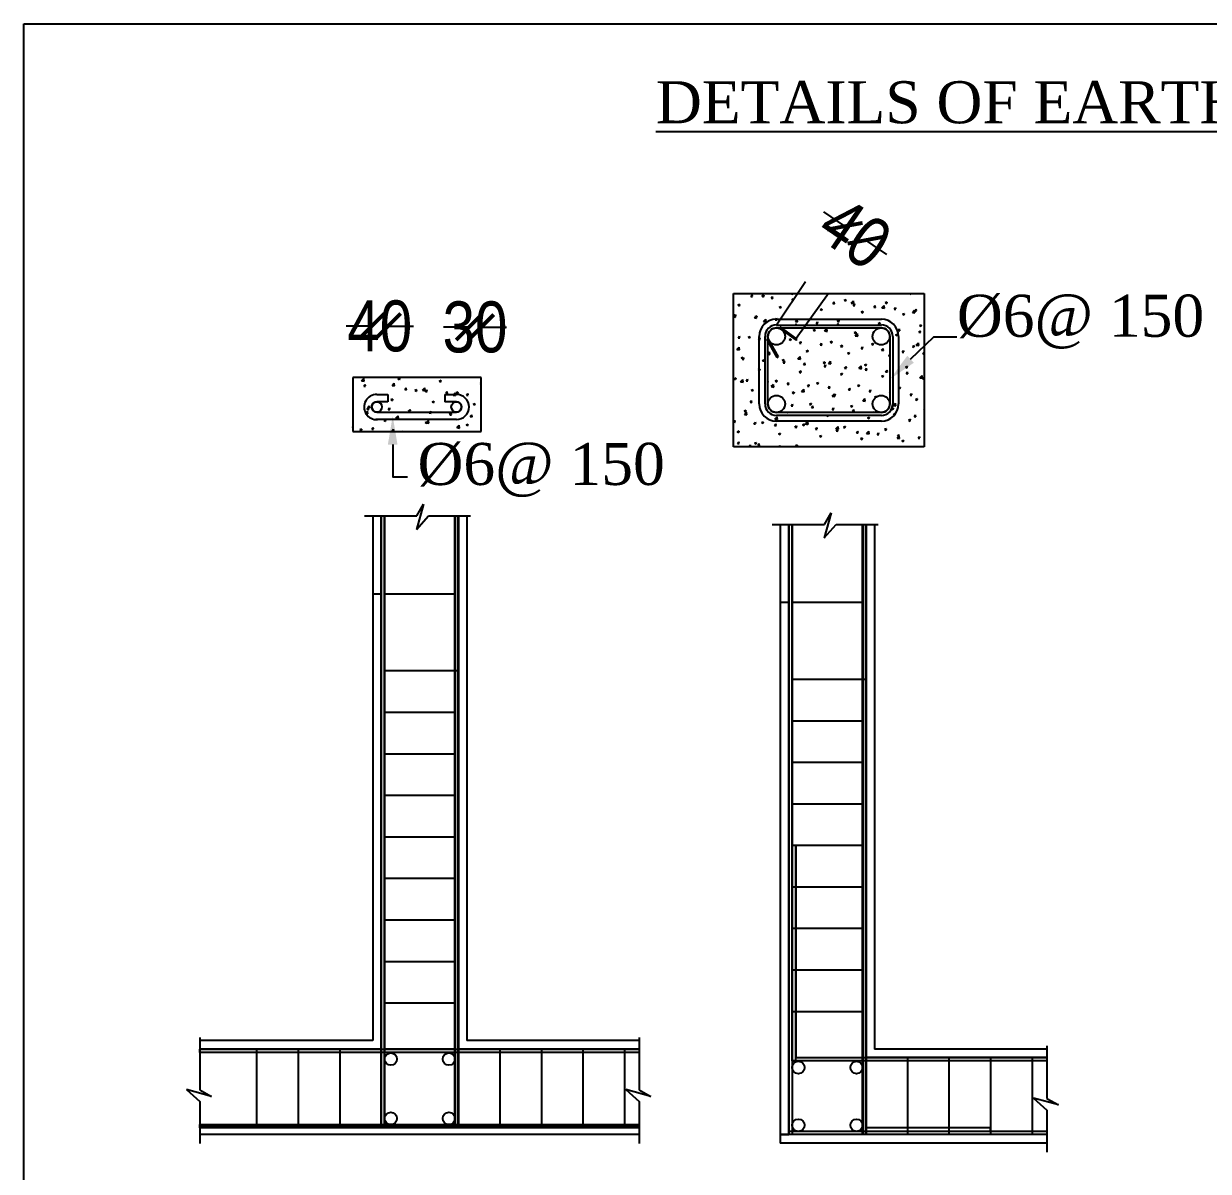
# Model space of a CAD drawing. Header units: metres. Extents: x 13.4 to 75.8, y 48.8 to 110.6.
# Drawn here: x 55.527 to 59.783, y 100.102 to 104.225 of the extents above; entities that cross this region are included whole.
import ezdxf

# ---------------------------------------------------------------- set-up
doc = ezdxf.new("R2010")
doc.units = ezdxf.units.M
doc.header["$MEASUREMENT"] = 0
doc.styles.add('ANAND', font='times.ttf')
doc.styles.add('style1', font='ARIALN.TTF', dxfattribs={"height": 6})

# ---------------------------------------------------------------- blocks, each defined once
blk = doc.blocks.new('_ArchTick')
at = {"color": 0, "linetype": 'ByBlock', "const_width": 0.15}
blk.add_lwpolyline([(-0.5, -0.5), (0.5, 0.5)], dxfattribs=at)

msp = doc.modelspace()

# ---------------------------------------------------------------- linework, layer by layer
at = {"color": 70}
for p, q in [((58.477, 103.4974), (58.4014, 103.5491)), ((58.5506, 103.4471), (58.6262, 103.3954)), ((56.7766, 103.1381), (56.6851, 103.1381)), ((56.8354, 103.1381), (56.927, 103.1381)), ((57.1267, 103.1345), (57.0352, 103.1345)), ((57.17, 103.1345), (57.2615, 103.1345))]:
    msp.add_line(p, q, dxfattribs=at)
at = {"linetype": 'Continuous'}
for p, q in [((58.3358, 103.2978), (58.2312, 103.1426)), ((58.0771, 103.2557), (58.7623, 103.2557)), ((58.0771, 102.705), (58.0771, 103.2557)), ((58.1386, 103.2452), (58.1435, 103.2511)), ((58.1447, 103.2447), (58.1435, 103.2511)), ((58.1792, 103.2478), (58.1864, 103.2506)), ((58.1844, 103.2444), (58.1865, 103.2506)), ((58.2809, 103.2554), (58.2812, 103.2557)), ((58.2809, 103.2554), (58.2901, 103.2539)), ((58.2901, 103.2539), (58.2899, 103.2557)), ((58.4177, 103.2557), (58.3023, 103.094)), ((58.7094, 103.2557), (58.7137, 103.2528)), ((58.7137, 103.2528), (58.7146, 103.2557)), ((58.7623, 103.2557), (58.7623, 102.705)), ((58.0929, 103.2147), (58.1001, 103.2174)), ((58.0929, 103.2147), (58.098, 103.2112)), ((58.0981, 103.2113), (58.1001, 103.2175)), ((58.1386, 103.2452), (58.1447, 103.2446)), ((58.1792, 103.2478), (58.1844, 103.2444)), ((58.2123, 103.2387), (58.2172, 103.2446)), ((58.2123, 103.2387), (58.2184, 103.2382)), ((58.2184, 103.2382), (58.2172, 103.2446)), ((58.2406, 103.2065), (58.2478, 103.2092)), ((58.2457, 103.203), (58.2478, 103.2092)), ((58.286, 103.2323), (58.2909, 103.2382)), ((58.286, 103.2323), (58.2913, 103.2318)), ((58.2919, 103.2327), (58.2909, 103.2382)), ((58.4333, 103.2194), (58.4383, 103.2253)), ((58.4333, 103.2194), (58.4395, 103.2189)), ((58.4395, 103.2189), (58.4383, 103.2253)), ((58.4746, 103.2314), (58.4818, 103.2341)), ((58.4746, 103.2314), (58.4797, 103.2279)), ((58.4797, 103.2279), (58.4818, 103.2341)), ((58.5002, 103.2213), (58.5082, 103.2297)), ((58.5002, 103.2213), (58.5094, 103.2199)), ((58.507, 103.2129), (58.512, 103.2188)), ((58.507, 103.2129), (58.5132, 103.2124)), ((58.5094, 103.2199), (58.5083, 103.2297)), ((58.5132, 103.2124), (58.512, 103.2189)), ((58.5807, 103.2065), (58.5857, 103.2124)), ((58.5869, 103.206), (58.5857, 103.2124)), ((58.6099, 103.2043), (58.6179, 103.2127)), ((58.619, 103.2029), (58.6179, 103.2127)), ((58.6222, 103.2231), (58.6294, 103.2259)), ((58.6222, 103.2231), (58.6273, 103.2197)), ((58.6274, 103.2197), (58.6294, 103.2259)), ((58.0771, 103.1742), (58.0832, 103.1806)), ((58.0771, 103.172), (58.0844, 103.1709)), ((58.0791, 103.1743), (58.0841, 103.1802)), ((58.0791, 103.1743), (58.0853, 103.1738)), ((58.0844, 103.1709), (58.0833, 103.1806)), ((58.0853, 103.1738), (58.0841, 103.1803)), ((58.1528, 103.1679), (58.1578, 103.1738)), ((58.1528, 103.1679), (58.159, 103.1674)), ((58.1543, 103.1733), (58.1614, 103.1761)), ((58.1543, 103.1733), (58.1594, 103.1699)), ((58.159, 103.1674), (58.1578, 103.1738)), ((58.1594, 103.1699), (58.1615, 103.1761)), ((58.2279, 103.1631), (58.2315, 103.1674)), ((58.2323, 103.1632), (58.2315, 103.1674)), ((58.2406, 103.2065), (58.2457, 103.203)), ((58.3882, 103.1982), (58.3954, 103.201)), ((58.3882, 103.1982), (58.3933, 103.1948)), ((58.3934, 103.1948), (58.3955, 103.201)), ((58.5359, 103.19), (58.5431, 103.1928)), ((58.5359, 103.19), (58.541, 103.1866)), ((58.541, 103.1866), (58.5431, 103.1928)), ((58.5807, 103.2065), (58.5869, 103.206)), ((58.6099, 103.2043), (58.619, 103.2029)), ((58.6544, 103.2), (58.6594, 103.2059)), ((58.6544, 103.2), (58.6606, 103.1995)), ((58.6606, 103.1995), (58.6594, 103.206)), ((58.6835, 103.1818), (58.6907, 103.1845)), ((58.6835, 103.1818), (58.6887, 103.1783)), ((58.6887, 103.1783), (58.6908, 103.1845)), ((58.7195, 103.1873), (58.7275, 103.1957)), ((58.7195, 103.1873), (58.7287, 103.1859)), ((58.7287, 103.1859), (58.7276, 103.1957)), ((58.7281, 103.1936), (58.7331, 103.1995)), ((58.7281, 103.1936), (58.7343, 103.1931)), ((58.7343, 103.1931), (58.7331, 103.1995)), ((58.1849, 103.1553), (58.1929, 103.1636)), ((58.1849, 103.1553), (58.194, 103.1539)), ((58.1941, 103.1539), (58.1929, 103.1636)), ((58.2265, 103.1614), (58.2279, 103.1631)), ((58.2265, 103.1614), (58.2327, 103.1609)), ((58.2312, 103.1632), (58.6081, 103.1632)), ((58.2312, 103.1426), (58.6081, 103.1426)), ((58.2312, 103.1324), (58.6081, 103.1324)), ((58.2327, 103.1609), (58.2323, 103.1632)), ((58.2398, 103.1324), (58.3018, 103.0881)), ((58.2428, 103.1366), (58.3048, 103.0923)), ((58.2987, 103.1426), (58.3025, 103.1466)), ((58.3002, 103.155), (58.3052, 103.1609)), ((58.3002, 103.155), (58.3064, 103.1545)), ((58.303, 103.1426), (58.3026, 103.1466)), ((58.3047, 103.1632), (58.307, 103.1616)), ((58.3064, 103.1545), (58.3052, 103.1609)), ((58.307, 103.1617), (58.3076, 103.1632)), ((58.3632, 103.1237), (58.3704, 103.1265)), ((58.3632, 103.1237), (58.3683, 103.1203)), ((58.3684, 103.1203), (58.3705, 103.1265)), ((58.3739, 103.1486), (58.3789, 103.1545)), ((58.3739, 103.1486), (58.38, 103.148)), ((58.3801, 103.148), (58.3789, 103.1545)), ((58.4042, 103.1213), (58.4122, 103.1296)), ((58.4134, 103.1199), (58.4122, 103.1296)), ((58.4481, 103.1426), (58.4526, 103.148)), ((58.4496, 103.1569), (58.4568, 103.1596)), ((58.4496, 103.1569), (58.4547, 103.1534)), ((58.4536, 103.1426), (58.4526, 103.148)), ((58.4547, 103.1534), (58.4568, 103.1596)), ((58.5958, 103.1301), (58.5976, 103.1324)), ((58.5972, 103.1486), (58.6044, 103.1514)), ((58.5972, 103.1486), (58.6023, 103.1452)), ((58.6006, 103.1316), (58.6005, 103.1324)), ((58.6024, 103.1452), (58.6044, 103.1514)), ((58.6687, 103.1228), (58.6736, 103.1287)), ((58.6687, 103.1228), (58.6748, 103.1222)), ((58.6749, 103.1222), (58.6737, 103.1287)), ((58.7449, 103.1404), (58.7521, 103.1432)), ((58.7449, 103.1404), (58.75, 103.137)), ((58.75, 103.137), (58.7521, 103.1432)), ((58.0934, 103.0971), (58.0983, 103.103)), ((58.0934, 103.0971), (58.0995, 103.0965)), ((58.0996, 103.0965), (58.0984, 103.103)), ((58.1293, 103.0988), (58.1364, 103.1016)), ((58.1293, 103.0988), (58.1344, 103.0954)), ((58.1344, 103.0954), (58.1365, 103.1016)), ((58.1671, 103.0906), (58.1695, 103.0935)), ((58.1671, 103.0906), (58.1695, 103.0904)), ((58.1695, 102.8591), (58.1695, 103.1016)), ((58.1695, 103.0935), (58.172, 103.0965)), ((58.1695, 103.0904), (58.1732, 103.0901)), ((58.1732, 103.0901), (58.1721, 103.0965)), ((58.1901, 102.8591), (58.1901, 103.1016)), ((58.1959, 103.0922), (58.233, 103.026)), ((58.2004, 102.8591), (58.2004, 103.1016)), ((58.2004, 103.0947), (58.2374, 103.0285)), ((58.2769, 103.0906), (58.2841, 103.0933)), ((58.2769, 103.0906), (58.282, 103.0871)), ((58.282, 103.0872), (58.2841, 103.0934)), ((58.3018, 103.0881), (58.3048, 103.0923)), ((58.3145, 103.0777), (58.3194, 103.0836)), ((58.3206, 103.0772), (58.3194, 103.0836)), ((58.4042, 103.1213), (58.4133, 103.1198)), ((58.4246, 103.0824), (58.4318, 103.0851)), ((58.4246, 103.0824), (58.4297, 103.0789)), ((58.4297, 103.0789), (58.4318, 103.0851)), ((58.5109, 103.1155), (58.5181, 103.1183)), ((58.5109, 103.1155), (58.516, 103.112)), ((58.5138, 103.1043), (58.5219, 103.1126)), ((58.5138, 103.1043), (58.523, 103.1028)), ((58.516, 103.1121), (58.5181, 103.1183)), ((58.523, 103.1028), (58.5219, 103.1126)), ((58.639, 103.1016), (58.639, 102.8591)), ((58.6492, 103.1016), (58.6492, 102.8591)), ((58.6585, 103.1073), (58.6657, 103.11)), ((58.6585, 103.1073), (58.6637, 103.1038)), ((58.6637, 103.1038), (58.6658, 103.11)), ((58.6698, 103.1016), (58.6698, 102.8591)), ((58.7424, 103.1163), (58.7473, 103.1222)), ((58.7424, 103.1163), (58.7485, 103.1158)), ((58.7485, 103.1158), (58.7474, 103.1222)), ((58.0889, 103.0552), (58.0969, 103.0635)), ((58.0889, 103.0552), (58.098, 103.0538)), ((58.098, 103.0538), (58.0969, 103.0635)), ((58.2004, 103.0401), (58.2065, 103.0465)), ((58.2004, 103.0379), (58.2077, 103.0368)), ((58.2077, 103.0368), (58.2065, 103.0465)), ((58.3145, 103.0777), (58.3206, 103.0772)), ((58.3382, 103.0492), (58.3454, 103.052)), ((58.3382, 103.0492), (58.3433, 103.0458)), ((58.3434, 103.0458), (58.3455, 103.052)), ((58.3882, 103.0713), (58.3931, 103.0772)), ((58.3882, 103.0713), (58.3943, 103.0707)), ((58.3943, 103.0707), (58.3931, 103.0772)), ((58.4619, 103.0648), (58.4668, 103.0707)), ((58.4619, 103.0648), (58.468, 103.0643)), ((58.468, 103.0643), (58.4668, 103.0707)), ((58.4859, 103.041), (58.4931, 103.0438)), ((58.4859, 103.041), (58.491, 103.0375)), ((58.491, 103.0376), (58.4931, 103.0438)), ((58.5355, 103.0584), (58.5405, 103.0643)), ((58.5355, 103.0584), (58.5417, 103.0578)), ((58.5417, 103.0579), (58.5405, 103.0643)), ((58.5722, 103.0741), (58.5794, 103.0769)), ((58.5722, 103.0741), (58.5773, 103.0707)), ((58.5774, 103.0707), (58.5794, 103.0769)), ((58.6092, 103.0519), (58.6142, 103.0578)), ((58.6092, 103.0519), (58.6154, 103.0514)), ((58.6154, 103.0514), (58.6142, 103.0578)), ((58.6829, 103.0455), (58.6879, 103.0514)), ((58.6829, 103.0455), (58.6891, 103.0449)), ((58.6891, 103.045), (58.6879, 103.0514)), ((58.7199, 103.0659), (58.7271, 103.0687)), ((58.7199, 103.0659), (58.725, 103.0625)), ((58.725, 103.0625), (58.7271, 103.0687)), ((58.7332, 103.0702), (58.7412, 103.0786)), ((58.7332, 103.0702), (58.7423, 103.0688)), ((58.7423, 103.0688), (58.7412, 103.0786)), ((58.7566, 103.039), (58.7616, 103.0449)), ((58.7566, 103.039), (58.7623, 103.0385)), ((58.7623, 103.0414), (58.7616, 103.0449)), ((58.1043, 103.0243), (58.1114, 103.0271)), ((58.1043, 103.0243), (58.1094, 103.0209)), ((58.1076, 103.0198), (58.1126, 103.0257)), ((58.1076, 103.0198), (58.1138, 103.0192)), ((58.1094, 103.0209), (58.1115, 103.0271)), ((58.1138, 103.0193), (58.1126, 103.0257)), ((58.1813, 103.0133), (58.1863, 103.0192)), ((58.1813, 103.0133), (58.1875, 103.0128)), ((58.1875, 103.0128), (58.1863, 103.0192)), ((58.233, 103.026), (58.2374, 103.0285)), ((58.2519, 103.0161), (58.2591, 103.0188)), ((58.2519, 103.0161), (58.257, 103.0126)), ((58.255, 103.0069), (58.26, 103.0128)), ((58.255, 103.0069), (58.2612, 103.0063)), ((58.257, 103.0126), (58.2591, 103.0189)), ((58.2612, 103.0064), (58.26, 103.0128)), ((58.3082, 103.0212), (58.3162, 103.0295)), ((58.3082, 103.0212), (58.3173, 103.0198)), ((58.3173, 103.0198), (58.3162, 103.0295)), ((58.3287, 103.0004), (58.3337, 103.0063)), ((58.3287, 103.0004), (58.3349, 102.9999)), ((58.3349, 102.9999), (58.3337, 103.0064)), ((58.3996, 103.0079), (58.4068, 103.0106)), ((58.3996, 103.0079), (58.4047, 103.0044)), ((58.4024, 102.994), (58.4074, 102.9999)), ((58.4047, 103.0044), (58.4068, 103.0106)), ((58.4086, 102.9935), (58.4074, 102.9999)), ((58.4178, 103.0042), (58.4258, 103.0125)), ((58.4178, 103.0042), (58.427, 103.0028)), ((58.427, 103.0028), (58.4259, 103.0125)), ((58.5275, 102.9872), (58.5355, 102.9955)), ((58.5366, 102.9858), (58.5355, 102.9955)), ((58.5472, 102.9996), (58.5544, 103.0024)), ((58.5472, 102.9996), (58.5523, 102.9962)), ((58.5524, 102.9962), (58.5544, 103.0024)), ((58.6335, 103.0328), (58.639, 103.0348)), ((58.6335, 103.0328), (58.6387, 103.0293)), ((58.6387, 103.0293), (58.639, 103.0302)), ((57.17, 102.9545), (56.7094, 102.9545)), ((56.7094, 102.9545), (56.7094, 102.7602)), ((56.7281, 102.9545), (56.7287, 102.9541)), ((56.7287, 102.9542), (56.7288, 102.9545)), ((57.17, 102.7602), (57.17, 102.9545)), ((58.0793, 102.9498), (58.0864, 102.9526)), ((58.0844, 102.9464), (58.0865, 102.9526)), ((58.1656, 102.9829), (58.1695, 102.9845)), ((58.1656, 102.9829), (58.1695, 102.9803)), ((58.1695, 102.9845), (58.1728, 102.9857)), ((58.1695, 102.9803), (58.1707, 102.9795)), ((58.1707, 102.9795), (58.1728, 102.9857)), ((58.3132, 102.9747), (58.3204, 102.9775)), ((58.3132, 102.9747), (58.3183, 102.9713)), ((58.3184, 102.9713), (58.3205, 102.9775)), ((58.4024, 102.994), (58.4086, 102.9934)), ((58.4609, 102.9665), (58.4681, 102.9692)), ((58.4609, 102.9665), (58.466, 102.963)), ((58.466, 102.9631), (58.4681, 102.9693)), ((58.4761, 102.9875), (58.4811, 102.9934)), ((58.4761, 102.9875), (58.4823, 102.987)), ((58.4823, 102.987), (58.4811, 102.9935)), ((58.5275, 102.9872), (58.5366, 102.9857)), ((58.5498, 102.9811), (58.5548, 102.987)), ((58.5498, 102.9811), (58.5559, 102.9806)), ((58.556, 102.9806), (58.5548, 102.987)), ((58.6085, 102.9583), (58.6157, 102.961)), ((58.6085, 102.9583), (58.6137, 102.9548)), ((58.6137, 102.9548), (58.6158, 102.961)), ((58.6235, 102.9746), (58.6285, 102.9805)), ((58.6235, 102.9746), (58.6296, 102.9741)), ((58.6297, 102.9741), (58.6285, 102.9806)), ((58.6371, 102.9702), (58.639, 102.9721)), ((58.6371, 102.9702), (58.639, 102.9699)), ((58.6949, 102.9914), (58.7021, 102.9942)), ((58.6949, 102.9914), (58.7, 102.9879)), ((58.6972, 102.9682), (58.7021, 102.9741)), ((58.6972, 102.9682), (58.7033, 102.9677)), ((58.7, 102.988), (58.7021, 102.9942)), ((58.7034, 102.9677), (58.7022, 102.9741)), ((58.7468, 102.9532), (58.7548, 102.9615)), ((58.7468, 102.9532), (58.7559, 102.9517)), ((58.7559, 102.9517), (58.7548, 102.9615)), ((58.7562, 102.95), (58.7623, 102.9524)), ((56.7405, 102.942), (56.7485, 102.9503)), ((56.7405, 102.942), (56.7496, 102.9406)), ((56.7496, 102.9406), (56.7485, 102.9504)), ((56.7487, 102.9233), (56.7537, 102.9292)), ((56.7487, 102.9233), (56.7549, 102.9228)), ((56.7549, 102.9228), (56.7537, 102.9292)), ((56.8501, 102.925), (56.8581, 102.9333)), ((56.8501, 102.925), (56.8593, 102.9236)), ((56.8593, 102.9236), (56.8582, 102.9333)), ((56.8712, 102.9494), (56.8784, 102.9521)), ((56.8712, 102.9494), (56.8763, 102.9459)), ((56.8764, 102.9459), (56.8785, 102.9521)), ((56.8961, 102.9104), (56.9011, 102.9163)), ((56.8961, 102.9104), (56.9023, 102.9099)), ((56.9023, 102.9099), (56.9011, 102.9163)), ((56.9326, 102.908), (56.9398, 102.9108)), ((56.9377, 102.9046), (56.9398, 102.9108)), ((56.9598, 102.908), (56.9678, 102.9163)), ((56.969, 102.9066), (56.9678, 102.9163)), ((56.9698, 102.904), (56.9748, 102.9099)), ((56.976, 102.9035), (56.9748, 102.9099)), ((57.0189, 102.9411), (57.0261, 102.9439)), ((57.0189, 102.9411), (57.024, 102.9377)), ((57.024, 102.9377), (57.0261, 102.9439)), ((57.1665, 102.9329), (57.17, 102.9342)), ((57.1665, 102.9329), (57.17, 102.9306)), ((58.0793, 102.9498), (58.0844, 102.9464)), ((58.1025, 102.9381), (58.1105, 102.9464)), ((58.1025, 102.9381), (58.1116, 102.9367)), ((58.1117, 102.9367), (58.1105, 102.9464)), ((58.1219, 102.9425), (58.1268, 102.9484)), ((58.1219, 102.9425), (58.128, 102.942)), ((58.1281, 102.942), (58.1269, 102.9484)), ((58.1406, 102.9084), (58.1478, 102.9112)), ((58.1457, 102.905), (58.1478, 102.9112)), ((58.2004, 102.9417), (58.2005, 102.9419)), ((58.2004, 102.9356), (58.2017, 102.9355)), ((58.2018, 102.9355), (58.2006, 102.942)), ((58.2121, 102.9211), (58.2201, 102.9294)), ((58.2121, 102.9211), (58.2213, 102.9197)), ((58.2213, 102.9197), (58.2202, 102.9294)), ((58.2269, 102.9416), (58.2341, 102.9443)), ((58.2269, 102.9416), (58.232, 102.9381)), ((58.232, 102.9381), (58.2341, 102.9443)), ((58.2693, 102.9296), (58.2742, 102.9355)), ((58.2693, 102.9296), (58.2754, 102.9291)), ((58.2755, 102.9291), (58.2743, 102.9355)), ((58.3218, 102.9041), (58.3298, 102.9124)), ((58.331, 102.9027), (58.3298, 102.9124)), ((58.343, 102.9232), (58.3479, 102.9291)), ((58.343, 102.9232), (58.3491, 102.9226)), ((58.3491, 102.9226), (58.348, 102.9291)), ((58.3746, 102.9333), (58.3818, 102.9361)), ((58.3746, 102.9333), (58.3797, 102.9299)), ((58.3797, 102.9299), (58.3818, 102.9361)), ((58.4167, 102.9167), (58.4216, 102.9226)), ((58.4167, 102.9167), (58.4228, 102.9162)), ((58.4228, 102.9162), (58.4217, 102.9226)), ((58.4904, 102.9103), (58.4953, 102.9162)), ((58.4904, 102.9103), (58.4965, 102.9097)), ((58.4965, 102.9097), (58.4953, 102.9162)), ((58.5222, 102.9251), (58.5294, 102.9279)), ((58.5222, 102.9251), (58.5273, 102.9217)), ((58.5274, 102.9217), (58.5294, 102.9279)), ((58.5641, 102.9038), (58.569, 102.9097)), ((58.5702, 102.9033), (58.569, 102.9097)), ((58.6699, 102.9169), (58.6771, 102.9197)), ((58.6699, 102.9169), (58.675, 102.9134)), ((58.675, 102.9135), (58.6771, 102.9197)), ((58.7562, 102.95), (58.7613, 102.9466)), ((58.7613, 102.9466), (58.7623, 102.9493)), ((56.7952, 102.8933), (56.8354, 102.8933)), ((56.8354, 102.8933), (56.8354, 102.8665)), ((56.8462, 102.8749), (56.8534, 102.8776)), ((56.8462, 102.8749), (56.8513, 102.8714)), ((56.8514, 102.8714), (56.8535, 102.8776)), ((56.9326, 102.908), (56.9377, 102.9045)), ((56.9598, 102.908), (56.9689, 102.9066)), ((56.9698, 102.904), (56.9759, 102.9034)), ((56.9939, 102.8666), (57.0011, 102.8694)), ((56.999, 102.8632), (57.0011, 102.8694)), ((57.0394, 102.8934), (57.0394, 102.8665)), ((57.0394, 102.8934), (57.0814, 102.8934)), ((57.0435, 102.8975), (57.0485, 102.9034)), ((57.0435, 102.8975), (57.0496, 102.897)), ((57.0497, 102.897), (57.0485, 102.9035)), ((57.0694, 102.891), (57.0718, 102.8934)), ((57.0694, 102.891), (57.0786, 102.8896)), ((57.0718, 102.8934), (57.0774, 102.8993)), ((57.0782, 102.8934), (57.0775, 102.8993)), ((57.0786, 102.8896), (57.0782, 102.8934)), ((57.0802, 102.8998), (57.0874, 102.9025)), ((57.0802, 102.8998), (57.0853, 102.8963)), ((57.0854, 102.8963), (57.0874, 102.9025)), ((57.1172, 102.8911), (57.1221, 102.897)), ((57.1172, 102.8911), (57.1233, 102.8905)), ((57.1234, 102.8906), (57.1222, 102.897)), ((58.1362, 102.8652), (58.1411, 102.8711)), ((58.1406, 102.9084), (58.1457, 102.905)), ((58.1423, 102.8647), (58.1411, 102.8711)), ((58.2882, 102.9002), (58.2954, 102.903)), ((58.2882, 102.9002), (58.2933, 102.8968)), ((58.2934, 102.8968), (58.2955, 102.903)), ((58.3218, 102.9041), (58.3309, 102.9027)), ((58.4314, 102.8871), (58.4394, 102.8954)), ((58.4314, 102.8871), (58.4406, 102.8857)), ((58.4359, 102.892), (58.4431, 102.8947)), ((58.4359, 102.892), (58.441, 102.8885)), ((58.4406, 102.8857), (58.4395, 102.8954)), ((58.441, 102.8885), (58.4431, 102.8948)), ((58.5411, 102.8701), (58.5491, 102.8784)), ((58.5411, 102.8701), (58.5502, 102.8687)), ((58.5503, 102.8687), (58.5491, 102.8784)), ((58.5641, 102.9038), (58.5702, 102.9033)), ((58.5836, 102.8838), (58.5907, 102.8865)), ((58.5836, 102.8838), (58.5865, 102.8818)), ((58.5902, 102.8847), (58.5908, 102.8865)), ((58.6378, 102.8974), (58.639, 102.8988)), ((58.6378, 102.8974), (58.639, 102.8973)), ((58.7114, 102.8909), (58.7164, 102.8968)), ((58.7114, 102.8909), (58.7176, 102.8904)), ((58.7176, 102.8904), (58.7164, 102.8968)), ((58.7312, 102.8755), (58.7384, 102.8783)), ((58.7312, 102.8755), (58.7363, 102.8721)), ((58.7363, 102.8721), (58.7384, 102.8783)), ((56.7541, 102.8249), (56.7554, 102.8263)), ((56.7541, 102.8249), (56.7564, 102.8246)), ((56.7554, 102.8263), (56.7621, 102.8333)), ((56.7564, 102.8246), (56.7632, 102.8235)), ((56.7599, 102.8417), (56.7671, 102.8445)), ((56.7599, 102.8417), (56.765, 102.8383)), ((56.7633, 102.8235), (56.7621, 102.8333)), ((56.763, 102.846), (56.7679, 102.8519)), ((56.763, 102.846), (56.7691, 102.8455)), ((56.765, 102.8383), (56.7671, 102.8445)), ((56.7691, 102.8455), (56.768, 102.852)), ((56.8354, 102.8665), (56.7952, 102.8665)), ((56.7952, 102.8297), (57.0814, 102.8297)), ((56.8367, 102.8396), (56.8416, 102.8455)), ((56.8367, 102.8396), (56.8428, 102.8391)), ((56.8428, 102.8391), (56.8417, 102.8455)), ((56.9076, 102.8335), (56.9148, 102.8362)), ((56.9076, 102.8335), (56.9127, 102.83)), ((56.9104, 102.8331), (56.9153, 102.839)), ((56.9104, 102.8331), (56.9165, 102.8326)), ((56.9127, 102.8301), (56.9148, 102.8363)), ((56.9165, 102.8326), (56.9153, 102.8391)), ((56.9841, 102.8267), (56.989, 102.8326)), ((56.9841, 102.8267), (56.9902, 102.8262)), ((56.9902, 102.8262), (56.989, 102.8326)), ((56.9939, 102.8666), (56.999, 102.8632)), ((57.0814, 102.8665), (57.0394, 102.8665)), ((57.0552, 102.8253), (57.0624, 102.828)), ((57.0552, 102.8253), (57.0603, 102.8218)), ((57.0578, 102.8202), (57.0627, 102.8262)), ((57.0604, 102.8218), (57.0624, 102.828)), ((57.0639, 102.8197), (57.0627, 102.8262)), ((57.1415, 102.8584), (57.1487, 102.8612)), ((57.1415, 102.8584), (57.1467, 102.8549)), ((57.1467, 102.855), (57.1488, 102.8612)), ((58.1156, 102.8339), (58.1228, 102.8367)), ((58.1156, 102.8339), (58.1207, 102.8305)), ((58.1161, 102.821), (58.1241, 102.8293)), ((58.1207, 102.8305), (58.1228, 102.8367)), ((58.1253, 102.8196), (58.1241, 102.8294)), ((58.1362, 102.8652), (58.1423, 102.8647)), ((58.6081, 102.8283), (58.2312, 102.8283)), ((58.2699, 102.8283), (58.2704, 102.8285)), ((58.2704, 102.8283), (58.2705, 102.8285)), ((58.2835, 102.8523), (58.2885, 102.8582)), ((58.2835, 102.8523), (58.2897, 102.8518)), ((58.2897, 102.8518), (58.2885, 102.8582)), ((58.3496, 102.8588), (58.3568, 102.8616)), ((58.3496, 102.8588), (58.3547, 102.8554)), ((58.3547, 102.8554), (58.3568, 102.8616)), ((58.3572, 102.8459), (58.3622, 102.8518)), ((58.3572, 102.8459), (58.3634, 102.8453)), ((58.3634, 102.8453), (58.3622, 102.8518)), ((58.4309, 102.8394), (58.4359, 102.8453)), ((58.4309, 102.8394), (58.4371, 102.8389)), ((58.4371, 102.8389), (58.4359, 102.8453)), ((58.4972, 102.8506), (58.5044, 102.8534)), ((58.4972, 102.8506), (58.5023, 102.8472)), ((58.5024, 102.8472), (58.5044, 102.8534)), ((58.5046, 102.833), (58.5096, 102.8389)), ((58.5046, 102.833), (58.5108, 102.8324)), ((58.5108, 102.8324), (58.5096, 102.8389)), ((58.5798, 102.8283), (58.5833, 102.8324)), ((58.5841, 102.8283), (58.5833, 102.8324)), ((58.6455, 102.842), (58.65, 102.8389)), ((58.6459, 102.8428), (58.6521, 102.8451)), ((58.65, 102.839), (58.6521, 102.8452)), ((58.6507, 102.8531), (58.6587, 102.8614)), ((58.6507, 102.8531), (58.6599, 102.8517)), ((58.652, 102.8201), (58.657, 102.826)), ((58.6577, 102.8224), (58.657, 102.826)), ((58.6599, 102.8517), (58.6588, 102.8614)), ((58.7604, 102.8361), (58.7623, 102.838)), ((58.7604, 102.8361), (58.7623, 102.8358)), ((57.0814, 102.8028), (56.7922, 102.8028)), ((56.8212, 102.8003), (56.8276, 102.8028)), ((56.8212, 102.8003), (56.8263, 102.7969)), ((56.8264, 102.7969), (56.8283, 102.8028)), ((56.8276, 102.8028), (56.8284, 102.8031)), ((56.8283, 102.8028), (56.8285, 102.8031)), ((56.8638, 102.8079), (56.8718, 102.8162)), ((56.8638, 102.8079), (56.8729, 102.8065)), ((56.8729, 102.8065), (56.8718, 102.8163)), ((56.9689, 102.7921), (56.9761, 102.7949)), ((56.9689, 102.7921), (56.974, 102.7887)), ((56.9734, 102.7909), (56.9814, 102.7992)), ((56.9734, 102.7909), (56.9825, 102.7895)), ((56.974, 102.7887), (56.9761, 102.7949)), ((56.9826, 102.7895), (56.9814, 102.7992)), ((57.0578, 102.8202), (57.0639, 102.8197)), ((57.0831, 102.7739), (57.0911, 102.7822)), ((57.0922, 102.7725), (57.0911, 102.7822)), ((57.1165, 102.7839), (57.1237, 102.7867)), ((57.1165, 102.7839), (57.1217, 102.7804)), ((57.1217, 102.7805), (57.1238, 102.7867)), ((57.1314, 102.8138), (57.1364, 102.8197)), ((57.1314, 102.8138), (57.1376, 102.8133)), ((57.1376, 102.8133), (57.1364, 102.8197)), ((58.0771, 102.7948), (58.0817, 102.8003)), ((58.0771, 102.7943), (58.0829, 102.7938)), ((58.0829, 102.7939), (58.0817, 102.8003)), ((58.1161, 102.821), (58.1252, 102.8196)), ((58.1504, 102.7879), (58.1554, 102.7938)), ((58.1504, 102.7879), (58.1565, 102.7874)), ((58.1566, 102.7874), (58.1554, 102.7938)), ((58.1769, 102.7926), (58.1841, 102.7953)), ((58.1769, 102.7926), (58.182, 102.7891)), ((58.1821, 102.7891), (58.1841, 102.7953)), ((58.2241, 102.7815), (58.2291, 102.7874)), ((58.2258, 102.804), (58.2338, 102.8123)), ((58.2258, 102.804), (58.2349, 102.8026)), ((58.2303, 102.781), (58.2291, 102.7874)), ((58.6081, 102.818), (58.2312, 102.818)), ((58.6081, 102.7974), (58.2312, 102.7974)), ((58.2349, 102.8026), (58.2338, 102.8123)), ((58.3246, 102.7843), (58.3318, 102.7871)), ((58.3246, 102.7843), (58.3297, 102.7809)), ((58.3297, 102.7809), (58.3318, 102.7871)), ((58.3354, 102.787), (58.3434, 102.7953)), ((58.3354, 102.787), (58.3445, 102.7856)), ((58.3446, 102.7856), (58.3434, 102.7953)), ((58.4109, 102.8175), (58.4122, 102.818)), ((58.4109, 102.8175), (58.416, 102.814)), ((58.416, 102.814), (58.4174, 102.818)), ((58.5586, 102.8092), (58.5657, 102.812)), ((58.5586, 102.8092), (58.5637, 102.8058)), ((58.5637, 102.8058), (58.5658, 102.812)), ((58.652, 102.8201), (58.6556, 102.8198)), ((58.6556, 102.8198), (58.6582, 102.8195)), ((58.6582, 102.8196), (58.6577, 102.8224)), ((58.7062, 102.801), (58.7134, 102.8038)), ((58.7062, 102.801), (58.7113, 102.7976)), ((58.7113, 102.7976), (58.7134, 102.8038)), ((58.7257, 102.8136), (58.7307, 102.8195)), ((58.7257, 102.8136), (58.7318, 102.8131)), ((58.7319, 102.8131), (58.7307, 102.8195)), ((56.7097, 102.7747), (56.7094, 102.7763)), ((56.7094, 102.7747), (56.7097, 102.7747)), ((56.7094, 102.7602), (57.17, 102.7602)), ((56.7349, 102.7672), (56.7421, 102.77)), ((56.7349, 102.7672), (56.74, 102.7638)), ((56.74, 102.7638), (56.7421, 102.77)), ((56.7772, 102.7688), (56.7822, 102.7747)), ((56.7772, 102.7688), (56.7834, 102.7682)), ((56.7834, 102.7682), (56.7822, 102.7747)), ((56.8509, 102.7623), (56.8559, 102.7682)), ((56.8509, 102.7623), (56.8571, 102.7618)), ((56.8571, 102.7618), (56.8559, 102.7682)), ((56.8856, 102.7602), (56.8898, 102.7617)), ((56.8893, 102.7602), (56.8898, 102.7618)), ((56.9282, 102.7602), (56.9296, 102.7618)), ((56.9299, 102.7602), (56.9296, 102.7618)), ((57.0831, 102.7739), (57.0922, 102.7725)), ((58.0906, 102.7594), (58.0978, 102.7622)), ((58.0906, 102.7594), (58.0957, 102.756)), ((58.0957, 102.756), (58.0978, 102.7622)), ((58.2241, 102.7815), (58.2302, 102.7809)), ((58.2382, 102.7512), (58.2454, 102.754)), ((58.2382, 102.7512), (58.2434, 102.7478)), ((58.2434, 102.7478), (58.2455, 102.754)), ((58.2978, 102.775), (58.3027, 102.7809)), ((58.2978, 102.775), (58.3039, 102.7745)), ((58.304, 102.7745), (58.3028, 102.7809)), ((58.3715, 102.7686), (58.3764, 102.7745)), ((58.3715, 102.7686), (58.3776, 102.768)), ((58.3777, 102.7681), (58.3765, 102.7745)), ((58.3859, 102.743), (58.3931, 102.7457)), ((58.3859, 102.743), (58.391, 102.7395)), ((58.391, 102.7395), (58.3931, 102.7457)), ((58.4451, 102.77), (58.4531, 102.7783)), ((58.4451, 102.77), (58.4542, 102.7686)), ((58.4452, 102.7621), (58.4501, 102.768)), ((58.4452, 102.7621), (58.4513, 102.7616)), ((58.4514, 102.7616), (58.4502, 102.7681)), ((58.4542, 102.7686), (58.4531, 102.7783)), ((58.4722, 102.7761), (58.4794, 102.7789)), ((58.4722, 102.7761), (58.4773, 102.7727)), ((58.4774, 102.7727), (58.4794, 102.7789)), ((58.5189, 102.7557), (58.5238, 102.7616)), ((58.5189, 102.7557), (58.525, 102.7552)), ((58.525, 102.7552), (58.5239, 102.7616)), ((58.5547, 102.753), (58.5627, 102.7613)), ((58.5547, 102.753), (58.5639, 102.7516)), ((58.5639, 102.7516), (58.5627, 102.7613)), ((58.5926, 102.7492), (58.5975, 102.7551)), ((58.5926, 102.7492), (58.5987, 102.7487)), ((58.5987, 102.7487), (58.5976, 102.7552)), ((58.6199, 102.7679), (58.6271, 102.7706)), ((58.6199, 102.7679), (58.625, 102.7644)), ((58.625, 102.7644), (58.6271, 102.7707)), ((58.6644, 102.736), (58.6724, 102.7443)), ((58.6663, 102.7428), (58.6712, 102.7487)), ((58.6663, 102.7428), (58.6724, 102.7423)), ((58.6724, 102.7423), (58.6712, 102.7487)), ((58.6735, 102.7346), (58.6724, 102.7443)), ((58.74, 102.7363), (58.7449, 102.7423)), ((58.7461, 102.7358), (58.7449, 102.7423)), ((58.7623, 102.705), (58.0771, 102.705)), ((58.091, 102.7171), (58.0959, 102.723)), ((58.091, 102.7171), (58.0971, 102.7166)), ((58.0971, 102.7166), (58.096, 102.723)), ((58.1307, 102.705), (58.1377, 102.7123)), ((58.1386, 102.705), (58.1378, 102.7123)), ((58.1519, 102.7181), (58.1591, 102.7208)), ((58.1519, 102.7181), (58.157, 102.7146)), ((58.1571, 102.7146), (58.1591, 102.7208)), ((58.1647, 102.7106), (58.1696, 102.7165)), ((58.1647, 102.7106), (58.1708, 102.7101)), ((58.1708, 102.7101), (58.1696, 102.7166)), ((58.239, 102.705), (58.2433, 102.7101)), ((58.2443, 102.705), (58.2433, 102.7101)), ((58.2996, 102.7098), (58.3068, 102.7126)), ((58.2996, 102.7098), (58.3047, 102.7064)), ((58.3047, 102.7064), (58.3068, 102.7126)), ((58.5336, 102.7347), (58.5407, 102.7375)), ((58.5336, 102.7347), (58.5387, 102.7313)), ((58.5387, 102.7313), (58.5408, 102.7375)), ((58.6644, 102.736), (58.6735, 102.7346)), ((58.6812, 102.7265), (58.6884, 102.7293)), ((58.6812, 102.7265), (58.6863, 102.7231)), ((58.6863, 102.7231), (58.6884, 102.7293)), ((58.74, 102.7363), (58.7461, 102.7358)), ((56.8115, 100.2648), (56.8115, 102.4566)), ((56.8115, 102.4566), (56.8233, 102.4566)), ((56.8115, 100.2648), (56.8115, 102.4566)), ((56.8233, 100.2648), (56.8233, 102.4566)), ((56.8233, 102.4566), (56.8233, 100.2648)), ((57.076, 102.4566), (57.0878, 102.4566)), ((57.076, 100.2648), (57.076, 102.4566)), ((57.076, 100.2648), (57.076, 102.4566)), ((57.0878, 102.4566), (57.0878, 100.2648)), ((57.0878, 100.2648), (57.0878, 102.4566)), ((58.2759, 102.4261), (58.2877, 102.4261)), ((58.2759, 100.2342), (58.2759, 102.4261)), ((58.2759, 100.2342), (58.2759, 102.4261)), ((58.2877, 102.4261), (58.2877, 100.2342)), ((58.2877, 100.4987), (58.2877, 102.4261)), ((58.2888, 102.4261), (58.3006, 102.4261)), ((58.5404, 100.2342), (58.5404, 102.4261)), ((58.5404, 102.4261), (58.5522, 102.4261)), ((58.5404, 100.2342), (58.5404, 102.4261)), ((58.5522, 100.2342), (58.5522, 102.4261)), ((58.5522, 102.4261), (58.5522, 100.2342)), ((58.3006, 101.2723), (58.2877, 101.2723)), ((58.2877, 101.2723), (58.2877, 100.4987)), ((58.3006, 101.2723), (58.3006, 100.5105)), ((58.3006, 100.4987), (58.3006, 101.2723)), ((56.1598, 100.5411), (57.7382, 100.5411)), ((56.1598, 100.5293), (56.1598, 100.5411)), ((57.7382, 100.5293), (56.1598, 100.5293)), ((56.3633, 100.5411), (56.3633, 100.2648)), ((56.5127, 100.5411), (56.5127, 100.2648)), ((56.6621, 100.5411), (56.6621, 100.2648)), ((56.8115, 100.5411), (56.8115, 100.2648)), ((57.0878, 100.5411), (57.0878, 100.2648)), ((57.2372, 100.5411), (57.2372, 100.2648)), ((57.3866, 100.5411), (57.3866, 100.2648)), ((57.536, 100.5411), (57.536, 100.2648)), ((57.6854, 100.5411), (57.6854, 100.2648)), ((57.7382, 100.5411), (57.7382, 100.5293)), ((58.2759, 100.5105), (58.2759, 100.2342)), ((58.2877, 100.4987), (58.3006, 100.4987)), ((59.2026, 100.4987), (58.2877, 100.4987)), ((58.3006, 100.5105), (58.5404, 100.5105)), ((58.3006, 100.5105), (59.2026, 100.5105)), ((58.5522, 100.5105), (58.5522, 100.2342)), ((58.7016, 100.5105), (58.7016, 100.2342)), ((58.851, 100.5105), (58.851, 100.2342)), ((59.0005, 100.5105), (59.0005, 100.2342)), ((59.1499, 100.5105), (59.1499, 100.2342)), ((59.2026, 100.5105), (59.2026, 100.4987)), ((56.1598, 100.2707), (57.7382, 100.2707)), ((56.1598, 100.2589), (56.1598, 100.2707)), ((57.7382, 100.2589), (56.1598, 100.2589)), ((56.8233, 100.2648), (56.8115, 100.2648)), ((57.0878, 100.2648), (57.076, 100.2648)), ((57.7382, 100.2707), (57.7382, 100.2589)), ((58.2759, 100.246), (59.2032, 100.246)), ((58.2759, 100.2342), (58.2759, 100.246)), ((58.2877, 100.2342), (58.2759, 100.2342)), ((59.2032, 100.2342), (58.2759, 100.2342)), ((58.5522, 100.2342), (58.5404, 100.2342)), ((59.0005, 100.2589), (58.5522, 100.2589)), ((58.5522, 100.2589), (58.5522, 100.246)), ((58.5522, 100.246), (59.0005, 100.246)), ((59.0005, 100.246), (59.0005, 100.2589)), ((59.2032, 100.246), (59.2032, 100.2342))]:
    msp.add_line(p, q, dxfattribs=at)
for p, q in [((56.9632, 102.4985), (56.9383, 102.4082)), ((56.9396, 102.4566), (56.9632, 102.4985)), ((56.751, 102.4566), (56.9396, 102.4566)), ((56.7807, 102.4545), (56.7807, 100.5719)), ((56.8115, 102.4545), (56.8115, 100.2648)), ((56.9383, 102.4082), (56.9815, 102.4566)), ((56.9815, 102.4566), (57.1323, 102.4566)), ((57.0878, 102.4545), (57.0878, 100.2648)), ((57.1186, 102.4545), (57.1186, 100.5719)), ((58.4276, 102.4679), (58.4027, 102.3777)), ((58.404, 102.4261), (58.4276, 102.4679)), ((58.2154, 102.4261), (58.404, 102.4261)), ((58.2451, 102.424), (58.2451, 100.2034)), ((58.2759, 102.424), (58.2759, 100.2342)), ((58.4027, 102.3777), (58.4459, 102.4261)), ((58.4459, 102.4261), (58.5967, 102.4261)), ((58.5522, 102.424), (58.5522, 100.2342)), ((58.5831, 102.424), (58.5831, 100.5413)), ((56.8115, 102.1759), (56.7839, 102.1759)), ((57.076, 102.1759), (56.8233, 102.1759)), ((58.2759, 102.1453), (58.2483, 102.1453)), ((58.5404, 102.1453), (58.2877, 102.1453)), ((57.0878, 101.8996), (56.8233, 101.8996)), ((58.5522, 101.869), (58.2877, 101.869)), ((57.076, 101.7504), (56.8233, 101.7504)), ((58.5404, 101.7198), (58.2877, 101.7198)), ((57.076, 101.6012), (56.8233, 101.6012)), ((58.5404, 101.5706), (58.2877, 101.5706)), ((57.076, 101.452), (56.8233, 101.452)), ((58.5404, 101.4215), (58.2877, 101.4215)), ((57.076, 101.3028), (56.8233, 101.3028)), ((58.5404, 101.2723), (58.2877, 101.2723)), ((57.076, 101.1536), (56.8233, 101.1536)), ((58.5404, 101.1231), (58.2877, 101.1231)), ((57.076, 101.0044), (56.8233, 101.0044)), ((58.5404, 100.9739), (58.2877, 100.9739)), ((57.076, 100.8552), (56.8233, 100.8552)), ((58.5404, 100.8247), (58.2877, 100.8247)), ((57.076, 100.706), (56.8233, 100.706)), ((58.5404, 100.6755), (58.2877, 100.6755)), ((56.1598, 100.5831), (56.1598, 100.3945)), ((56.7807, 100.5719), (56.1598, 100.5719)), ((57.7382, 100.5719), (57.1186, 100.5719)), ((57.7382, 100.5831), (57.7382, 100.3945)), ((56.8115, 100.5411), (56.1598, 100.5411)), ((57.7382, 100.5293), (56.1598, 100.5293)), ((57.076, 100.5411), (56.8233, 100.5411)), ((57.7382, 100.5411), (57.0878, 100.5411)), ((59.2026, 100.5413), (58.5831, 100.5413)), ((59.2026, 100.5525), (59.2026, 100.3639)), ((59.2026, 100.5105), (58.5522, 100.5105)), ((56.2016, 100.3709), (56.1114, 100.3958)), ((56.1114, 100.3958), (56.1598, 100.3526)), ((56.1598, 100.3945), (56.2016, 100.3709)), ((57.7801, 100.3709), (57.6898, 100.3958)), ((57.6898, 100.3958), (57.7382, 100.3526)), ((57.7382, 100.3945), (57.7801, 100.3709)), ((59.1542, 100.3652), (59.2026, 100.322)), ((59.2445, 100.3404), (59.1542, 100.3652)), ((59.2026, 100.3639), (59.2445, 100.3404)), ((56.1598, 100.3526), (56.1598, 100.2018)), ((57.7382, 100.3526), (57.7382, 100.2018)), ((59.2026, 100.322), (59.2026, 100.1712)), ((56.7807, 100.2648), (56.1598, 100.2648)), ((56.7807, 100.2339), (56.1598, 100.2339)), ((57.7382, 100.2648), (56.7807, 100.2648)), ((57.7382, 100.2339), (56.7807, 100.2339)), ((58.2451, 100.2342), (58.2753, 100.2342)), ((59.2026, 100.2342), (58.2451, 100.2342)), ((59.2026, 100.2034), (58.2451, 100.2034))]:
    msp.add_line(p, q)
at = {"linetype": 'Continuous', "lineweight": 35}
for p, q in [((57.076, 102.4566), (57.076, 100.2648)), ((57.0878, 102.4566), (57.0878, 100.2648)), ((58.5404, 102.4261), (58.5404, 100.2342)), ((58.5522, 102.4261), (58.5522, 100.2342))]:
    msp.add_line(p, q, dxfattribs=at)
msp.add_lwpolyline([(55.5268, 104.2251), (63.6562, 104.2251), (63.6562, 96.2357), (55.5268, 96.2357)], close=True)
at = {"linetype": 'Continuous'}
for points in [[(58.713, 103.0194), (58.7967, 103.1004), (58.8795, 103.1004)], [(56.8524, 102.7132), (56.8524, 102.5968), (56.9056, 102.5968)]]:
    msp.add_lwpolyline(points, dxfattribs=at)
for centre, radius in [((58.2312, 103.1016), 0.0308), ((58.6073, 103.1016), 0.0308), ((58.2312, 102.8591), 0.0308), ((58.6073, 102.8591), 0.0308), ((56.7952, 102.8482), 0.0184), ((57.0814, 102.8481), 0.0184), ((56.8455, 100.5055), 0.0222), ((57.0546, 100.5055), 0.0222), ((58.3099, 100.4751), 0.0222), ((58.519, 100.4751), 0.0222), ((56.8455, 100.2923), 0.0222), ((57.0546, 100.2923), 0.0222), ((58.3099, 100.2676), 0.0222), ((58.519, 100.2676), 0.0222)]:
    msp.add_circle(centre, radius, dxfattribs=at)
for centre, radius, start, end in [((58.2312, 103.1016), 0.0616, 90, 180), ((58.2312, 103.1016), 0.0411, 90, 180), ((58.2312, 103.1016), 0.0308, 90, 180), ((58.6081, 103.1016), 0.0616, 0, 90), ((58.6081, 103.1016), 0.0411, 0, 90), ((58.6081, 103.1016), 0.0308, 0, 90), ((56.7952, 102.848), 0.0453, 90, 273.735), ((57.0814, 102.8481), 0.0453, 270, 90), ((56.7952, 102.8481), 0.0184, 90, 270), ((57.0814, 102.8481), 0.0184, 270, 90), ((58.2312, 102.8591), 0.0616, 180, 270), ((58.2312, 102.8591), 0.0411, 180, 270), ((58.2312, 102.8591), 0.0308, 180, 270), ((58.6081, 102.8591), 0.0616, 270, 0), ((58.6081, 102.8591), 0.0308, 270, 0), ((58.6081, 102.8591), 0.0411, 270, 0)]:
    msp.add_arc(centre, radius, start, end, dxfattribs=at)
for points in [[(58.725, 103.0071), (58.639, 102.9478), (58.7011, 103.0318)], [(56.8352, 102.7132), (56.8524, 102.8163), (56.8696, 102.7132)]]:
    msp.add_solid(points, dxfattribs=at)

# ---------------------------------------------------------------- block references
at = {"color": 70}
for p, xscale, yscale, zscale, rotation in [((58.477, 103.4974), 0.0915720759363123, 0.0915720759363123, 0.0915720759363123, 325.6187076141498), ((58.5506, 103.4471), 0.0915720759363123, 0.0915720759363123, 0.0915720759363123, 145.6187076141498), ((56.8354, 103.1381), 0.0915720759362632, 0.0915720759362632, 0.0915720759362632, 180), ((57.17, 103.1345), 0.0915720759362632, 0.0915720759362632, 0.0915720759362632, 180)]:
    msp.add_blockref('_ArchTick', p, dxfattribs=dict(at, xscale=xscale, yscale=yscale, zscale=zscale, rotation=rotation))
at = {"color": 70, "xscale": 0.0915720759362632, "yscale": 0.0915720759362632, "zscale": 0.0915720759362632}
for p in [(56.7766, 103.1381), (57.1267, 103.1345)]:
    msp.add_blockref('_ArchTick', p, dxfattribs=at)

# ---------------------------------------------------------------- texts
at = {"color": 0, "style": 'ANAND'}
for s, height, p in [('%%UDETAILS OF EARTHQUAKE STRUCTURE', 0.151094, (57.7984, 103.8675)), ('%%c6@ 150', 0.15109, (58.8795, 103.1004)), ('%%c6@ 150', 0.15109, (56.9417, 102.568))]:
    msp.add_text(s, height=height, dxfattribs=at).set_placement(p)
at = {"color": 141, "insert": (58.5138, 103.4722), "char_height": 0.18314, "attachment_point": 5, "rotation": 325.6187, "style": 'style1'}
msp.add_mtext('\\A1;40', dxfattribs=at)
at = {"color": 141, "char_height": 0.18314, "attachment_point": 5, "style": 'style1'}
for s, insert in [('\\A1;40', (56.806, 103.1381)), ('\\A1;30', (57.1483, 103.1345))]:
    msp.add_mtext(s, dxfattribs=dict(at, insert=insert))

doc.saveas('drawing.dxf')
